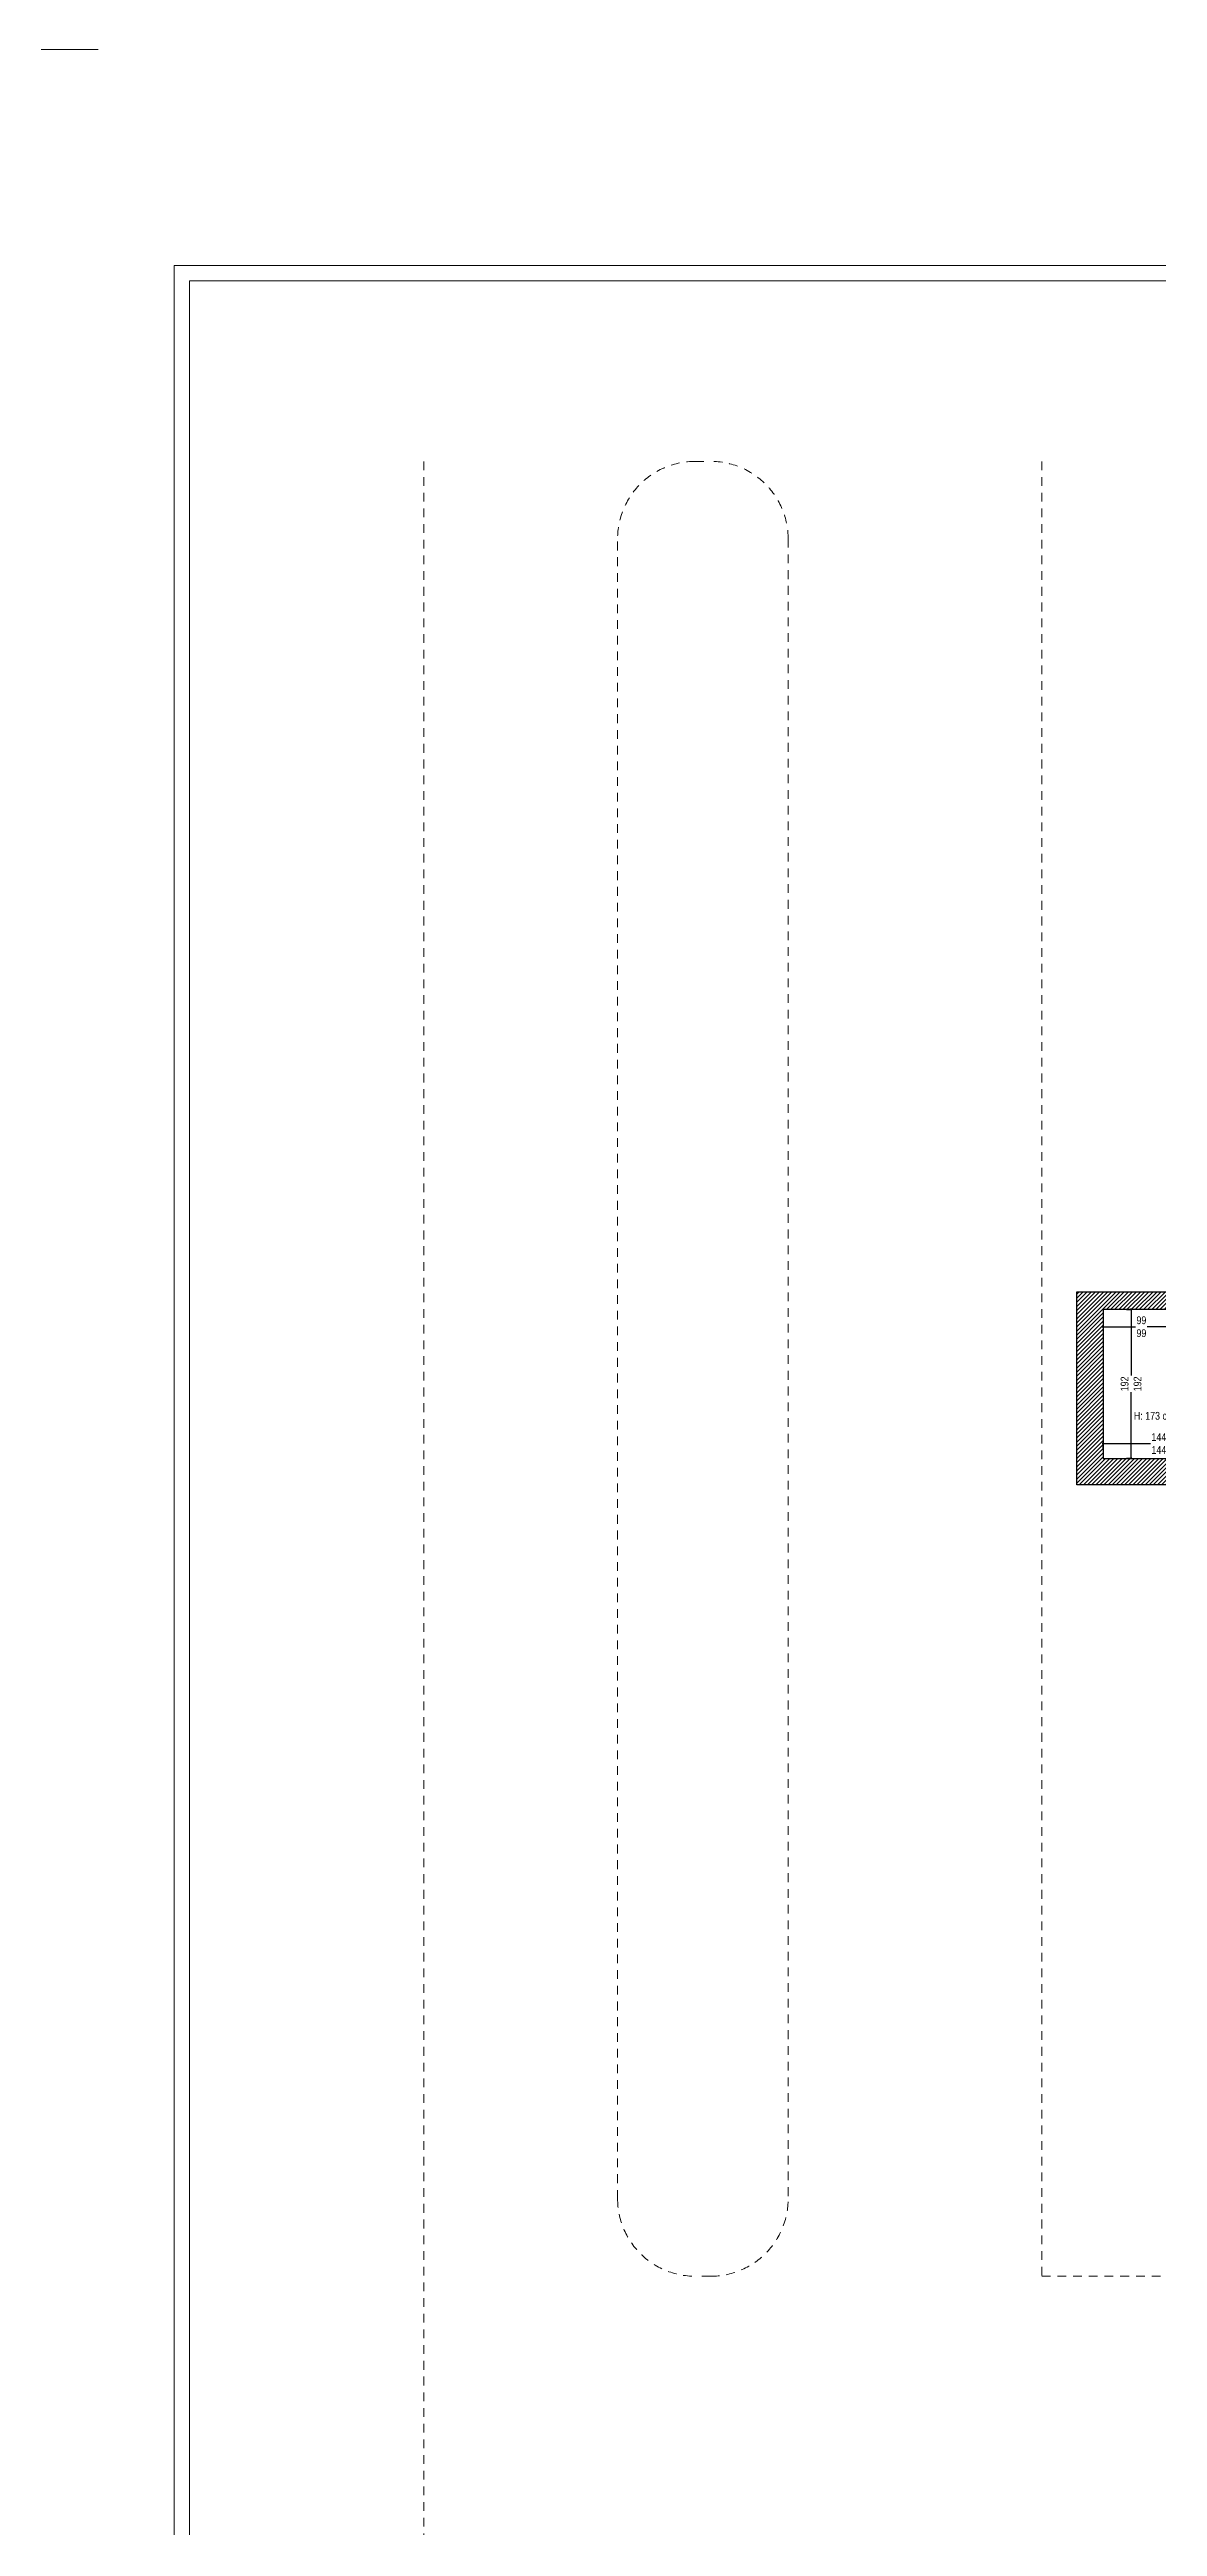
# Model space of a CAD drawing. Header units: millimetres. Extents: x 863 to 22635, y -482 to 12118.
# Drawn here: x 18358 to 19786, y 8923 to 12118 of the extents above; entities that cross this region are included whole.
import ezdxf

# ---------------------------------------------------------------- set-up
doc = ezdxf.new("R2010")
doc.units = ezdxf.units.MM
doc.header["$PDMODE"] = 35
doc.linetypes.add('JIS_02_0.7', pattern=[1.35, 0.75, -0.6])
doc.layers.add('ABOVE_0G', color=235, linetype='JIS_02_0.7', lineweight=9)
doc.layers.add('TXT_0G', color=7, linetype='Continuous', lineweight=13)
for name, color, linetype in [('DIM_0G', 20, 'Continuous'), ('Existing WALL HATCH_0G', 251, 'Continuous'), ('Existing WALL_0G', 65, 'Continuous')]:
    doc.layers.add(name, color=color, linetype=linetype)
doc.styles.add('0G_50', font='ARIALN.TTF', dxfattribs={"height": 50})
doc.styles.add('OZGU', font='ARIALN.TTF')
doc.dimstyles.new('0G_1_50_ORTA', dxfattribs={"dimtxt": 10, "dimasz": 3, "dimexe": 1, "dimexo": 4, "dimgap": 1, "dimtad": 0, "dimdec": 1, "dimzin": 9, "dimtxsty": 'OZGU', "dimblk": 'DOT', "dimcen": 2, "dimclrd": 256, "dimclre": 256, "dimclrt": 256, "dimadec": 1, "dimazin": 2, "dimtfac": 1, "dimtdec": 1, "dimtix": 1, "dimtmove": 2, "dimatfit": 3, "dimldrblk": 'ARCHTICK', "dimfxl": 6, "dimfxlon": 1, "dimtfill": 1, "dimarcsym": 0})

# ---------------------------------------------------------------- blocks, each defined once
blk = doc.blocks.new('_Dot')
at = {"color": 0, "linetype": 'ByBlock', "lineweight": -2}
blk.add_line((-0.5, 0), (-1, 0), dxfattribs=at)
at = {"color": 0, "linetype": 'ByBlock', "const_width": 0.5}
blk.add_lwpolyline([(-0.25, 0, 1), (0.25, 0, 1)], format="xyb", close=True, dxfattribs=at)
blk = doc.blocks.new('*D933')
at = {"layer": 'Defpoints', "color": 0, "transparency": 16777216}
for p in [(19716, 10492.7), (19815, 10492.7), (19716, 10470.4)]:
    blk.add_point(p, dxfattribs=at)
at = {"layer": 'DIM_0G', "lineweight": -2, "transparency": 16777216}
for p, q in [((19716, 10476.4), (19716, 10469.4)), ((19719, 10470.4), (19758.7, 10470.4)), ((19812, 10470.4), (19772.4, 10470.4)), ((19815, 10476.4), (19815, 10469.4))]:
    blk.add_line(p, q, dxfattribs=at)
at = {"layer": 'DIM_0G', "lineweight": -2, "transparency": 16777216, "xscale": 3, "yscale": 3, "zscale": 3, "rotation": 180}
blk.add_blockref('_Dot', (19716, 10470.4), dxfattribs=at)
at = {"layer": 'DIM_0G', "lineweight": -2, "transparency": 16777216, "xscale": 3, "yscale": 3, "zscale": 3}
blk.add_blockref('_Dot', (19815, 10470.4), dxfattribs=at)
at = {"layer": 'DIM_0G', "transparency": 16777216, "insert": (19765.5, 10470.4), "char_height": 10, "attachment_point": 5, "style": 'OZGU', "bg_fill": 3, "box_fill_scale": 1.1, "bg_fill_color": 256, "bg_fill_true_color": 13158600, "bg_fill_transparency": 0}
blk.add_mtext('99\\P99', dxfattribs=at)
blk = doc.blocks.new('_ArchTick')
at = {"color": 0, "linetype": 'ByBlock', "const_width": 0.15}
blk.add_lwpolyline([(-0.5, -0.5), (0.5, 0.5)], dxfattribs=at)
blk = doc.blocks.new('*D934')
at = {"layer": 'Defpoints', "color": 0, "transparency": 16777216}
for p in [(19716, 10492.7), (19716, 10300.7), (19752.2, 10300.7)]:
    blk.add_point(p, dxfattribs=at)
at = {"layer": 'DIM_0G', "lineweight": -2, "transparency": 16777216}
for p, q in [((19746.2, 10492.7), (19753.2, 10492.7)), ((19752.2, 10489.7), (19752.2, 10406.3)), ((19752.2, 10303.7), (19752.2, 10387)), ((19746.2, 10300.7), (19753.2, 10300.7))]:
    blk.add_line(p, q, dxfattribs=at)
at = {"layer": 'DIM_0G', "lineweight": -2, "transparency": 16777216, "xscale": 3, "yscale": 3, "zscale": 3}
for p, rotation in [((19752.2, 10492.7), 90), ((19752.2, 10300.7), 270)]:
    blk.add_blockref('_Dot', p, dxfattribs=dict(at, rotation=rotation))
at = {"layer": 'DIM_0G', "transparency": 16777216, "insert": (19752.2, 10396.7), "char_height": 10, "attachment_point": 5, "rotation": 90, "style": 'OZGU', "bg_fill": 3, "box_fill_scale": 1.1, "bg_fill_color": 256, "bg_fill_true_color": 13158600, "bg_fill_transparency": 0}
blk.add_mtext('192\\P192', dxfattribs=at)
blk = doc.blocks.new('*D935')
at = {"layer": 'Defpoints', "color": 0, "transparency": 16777216}
for p in [(19860, 10319.8), (19716, 10300.7), (19860, 10300.7)]:
    blk.add_point(p, dxfattribs=at)
at = {"layer": 'DIM_0G', "lineweight": -2, "transparency": 16777216}
for p, q in [((19716, 10313.8), (19716, 10320.8)), ((19719, 10319.8), (19778.4, 10319.8)), ((19857, 10319.8), (19797.7, 10319.8)), ((19860, 10313.8), (19860, 10320.8))]:
    blk.add_line(p, q, dxfattribs=at)
at = {"layer": 'DIM_0G', "lineweight": -2, "transparency": 16777216, "xscale": 3, "yscale": 3, "zscale": 3, "rotation": 180}
blk.add_blockref('_Dot', (19716, 10319.8), dxfattribs=at)
at = {"layer": 'DIM_0G', "lineweight": -2, "transparency": 16777216, "xscale": 3, "yscale": 3, "zscale": 3}
blk.add_blockref('_Dot', (19860, 10319.8), dxfattribs=at)
at = {"layer": 'DIM_0G', "transparency": 16777216, "insert": (19788, 10319.8), "char_height": 10, "attachment_point": 5, "style": 'OZGU', "bg_fill": 3, "box_fill_scale": 1.1, "bg_fill_color": 256, "bg_fill_true_color": 13158600, "bg_fill_transparency": 0}
blk.add_mtext('144\\P144', dxfattribs=at)
blk = doc.blocks.new('ANTET-1-150-A3-DIKEY')
blk.add_lwpolyline([(0, 4100), (0, 4200), (100, 4200)])
for points in [[(165.3, 4014.3), (2761.6, 4014.3), (2761.6, 185.7), (165.3, 185.7)], [(178.5, 4001.1), (2748.5, 4001.1), (2748.5, 198.9), (178.5, 198.9)]]:
    blk.add_lwpolyline(points, close=True)

msp = doc.modelspace()

# ---------------------------------------------------------------- hatches: boundary and pattern name
at = {"layer": 'Existing WALL HATCH_0G'}
h = msp.add_hatch(dxfattribs=at)
h.set_pattern_fill('ANSI31', color=256, scale=30)
h.set_pattern_definition([(45, (156564.517, 1761.177), (-2.65165043, 2.65165043), [])])
h.paths.add_polyline_path([(20069.04, 10242.66), (20069.04, 10235.66), (20341.04, 10235.66), (20341.04, 10300.66), (20330.04, 10300.66), (20330.04, 10242.66)], flags=17)
h.paths.add_polyline_path([(20499.04, 10325.66), (20499.04, 10305.66), (20510.04, 10305.66), (20510.04, 10325.66)], flags=17)
h.paths.add_polyline_path([(20480.04, 10515.28), (20480.04, 10455.66), (20499.04, 10455.66), (20499.04, 10417.66), (20510.04, 10417.66), (20510.04, 10500.66), (20662.04, 10500.66), (20662.04, 10479.66), (20793.04, 10479.66), (20793.04, 10150.66), (20510.04, 10150.66), (20510.04, 10213.66), (20499.04, 10213.66), (20499.04, 10150.66), (20447.04, 10150.66), (20447.04, 10140.66), (20700.04, 10140.66), (20700.04, 9954.66), (20711.04, 9954.66), (20711.04, 10127.66), (20791.04, 10127.66), (20791.04, 9858.66), (20711.04, 9858.66), (20711.04, 9865.66), (20700.04, 9865.66), (20700.04, 9846.66), (20830.04, 9846.66), (20830.04, 10184.66), (21174.04, 10184.66), (21174.04, 10200.66), (21067.04, 10200.66), (21067.04, 10224.66), (21056.04, 10224.66), (21056.04, 10206.66), (20834.04, 10206.66), (20834.04, 10308.66), (21067.04, 10308.66), (21067.04, 10319.66), (20834.04, 10319.66), (20834.04, 10494.66), (20909.04, 10494.66), (20909.04, 10403.66), (21067.04, 10403.66), (21067.04, 10419.66), (20979.04, 10419.66), (21029.27, 10506.66), (21291.04, 10506.66), (21291.04, 10397.66), (21298.04, 10397.66), (21298.04, 10299.66), (21325.04, 10299.66), (21325.04, 10646.66), (21300.04, 10646.66), (21300.04, 10563.66), (19819.04, 10563.66), (19819.04, 10515.66), (19682.04, 10515.66), (19682.04, 10266.66), (19813.04, 10266.66), (19813.04, 9473.66), (21080.04, 9473.66), (21080.04, 9691.66), (21325.04, 9691.66), (21325.04, 10200.66), (21282.04, 10200.66), (21282.04, 10184.66), (21292.04, 10184.66), (21292.04, 9725.66), (21046.04, 9725.66), (21046.04, 9507.66), (20830.04, 9507.66), (20830.04, 9611.66), (20793.04, 9611.66), (20793.04, 9519.66), (20341.04, 9519.66), (20341.04, 10140.66), (20285.04, 10140.66), (20285.04, 9519.66), (19847.04, 9519.66), (19847.04, 10235.66), (19959.04, 10235.66), (19959.04, 10242.66), (19860.04, 10242.66), (19860.04, 10300.66), (19716.04, 10300.66), (19716.04, 10492.66), (19815.04, 10492.66), (19815.04, 10374.66), (19860.04, 10374.66), (19860.04, 10503.66), (19959.04, 10503.66), (19959.04, 10538.66), (20091.04, 10538.66), (20091.04, 10458.66), (20120.04, 10458.66), (20120.04, 10518.66), (20300.04, 10518.66), (20300.04, 10396.66), (20341.04, 10396.66), (20341.04, 10455.66), (20360.04, 10455.66), (20360.04, 10515.28)])

# ---------------------------------------------------------------- linework, layer by layer
at = {"layer": 'ABOVE_0G', "ltscale": 15}
msp.add_lwpolyline([(18840.04, 11586.66), (18840.04, 7141.07)], dxfattribs=at)
msp.add_lwpolyline([(19310.04, 11486.66), (19310.04, 9345.66, -0.4142136), (19210.04, 9245.66), (19190.04, 9245.66, -0.4142136), (19090.04, 9345.66), (19090.04, 11486.66, -0.4142136), (19190.04, 11586.66), (19210.04, 11586.66, -0.4142136)], format="xyb", close=True, dxfattribs=at)
at = {"layer": 'Existing WALL_0G'}
for points in [[(19813.04, 10266.66), (19682.04, 10266.66), (19682.04, 10515.66), (19819.04, 10515.66)], [(19815.04, 10492.66), (19716.04, 10492.66), (19716.04, 10300.66), (19860.04, 10300.66)]]:
    msp.add_lwpolyline(points, dxfattribs=at)

# ---------------------------------------------------------------- next in the draw order: dimensions: what is measured, and where the dimension line sits
at = {"layer": 'DIM_0G'}
dim = msp.add_linear_dim(base=(19716.04, 10470.35), p1=(19815.04, 10492.66), p2=(19716.04, 10492.66), text='<>\\P99', dimstyle='0G_1_50_ORTA', dxfattribs=at)
dim.commit()
dim.dimension.update_dxf_attribs({"geometry": '*D933', "text_midpoint": (19765.54, 10470.35)})

# ---------------------------------------------------------------- next in the draw order: dimensions: what is measured, and where the dimension line sits
dim = msp.add_linear_dim(base=(19752.24, 10300.66), p1=(19716.04, 10492.66), p2=(19716.04, 10300.66), angle=90, text='<>\\P192', dimstyle='0G_1_50_ORTA', dxfattribs=at)
dim.commit()
dim.dimension.update_dxf_attribs({"geometry": '*D934', "text_midpoint": (19752.24, 10396.66)})

# ---------------------------------------------------------------- next in the draw order: dimensions: what is measured, and where the dimension line sits
dim = msp.add_linear_dim(base=(19860.04, 10319.81), p1=(19716.04, 10300.66), p2=(19860.04, 10300.66), text='<>\\P144', dimstyle='0G_1_50_ORTA', dxfattribs=at)
dim.commit()
dim.dimension.update_dxf_attribs({"geometry": '*D935', "text_midpoint": (19788.04, 10319.81)})

# ---------------------------------------------------------------- next in the draw order: linework, layer by layer
at = {"layer": 'ABOVE_0G', "ltscale": 15}
msp.add_lwpolyline([(19637.04, 11586.66), (19637.04, 9245.66), (21408.04, 9245.66), (21408.04, 11586.66)], dxfattribs=at)

# ---------------------------------------------------------------- next in the draw order: block references
at = {"layer": 'TXT_0G', "xscale": 1.5, "yscale": 1.5, "zscale": 1.5}
msp.add_blockref('ANTET-1-150-A3-DIKEY', (18270.29, 5817.88), dxfattribs=at)

# ---------------------------------------------------------------- next in the draw order: texts
at = {"layer": 'DIM_0G', "insert": (19755.76, 10360.55), "char_height": 10, "attachment_point": 1, "style": '0G_50'}
msp.add_mtext_dynamic_manual_height_columns('H: 173 cm', width=287.937, gutter_width=250, heights=[0], dxfattribs=at)

doc.saveas('drawing.dxf')
